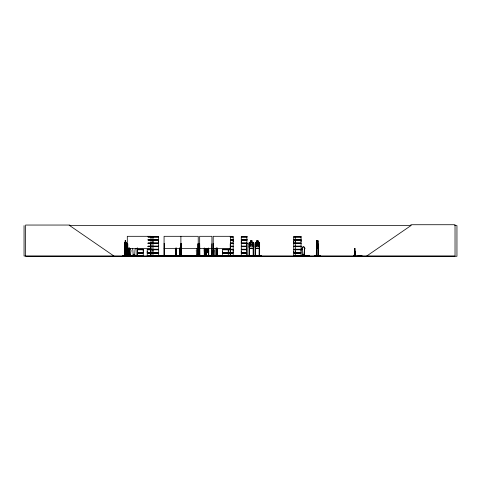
<?xml version="1.0" encoding="UTF-8"?>
<svg xmlns="http://www.w3.org/2000/svg" width="481" height="481" viewBox="0 0 481 481"><rect width="100%" height="100%" fill="white"/><g stroke="black" fill="none" stroke-linecap="round" stroke-linejoin="round"><path stroke-width="0.72" d="M143.248 251.202L143.248 249.789L137.392 249.819L137.458 251.322M158.616 252.609L147.234 252.609L147.24 251.202M152.964 251.202L152.964 249.789L152.964 252.609M152.964 241.558L152.964 240.151L152.964 242.965M158.61 241.558L158.61 240.151M222.553 252.609L222.553 249.789L233.195 249.789L233.189 252.609L222.553 252.609L222.559 251.202M228.277 251.202L228.277 249.789L228.277 252.609M233.189 251.202L233.189 249.789M233.189 241.558L233.189 240.151L230.327 240.151M241.294 252.609L241.294 251.202M241.294 242.965L241.294 241.558M293.729 252.609L293.729 249.789L301.058 249.789L301.052 252.609L293.729 252.609L293.735 251.202M293.729 242.965L293.729 240.151L301.058 240.151L301.052 242.965L293.729 242.965L293.735 241.558M295.328 252.609L295.328 251.202M295.328 242.965L295.328 241.558M301.052 251.202L301.052 249.789M301.052 241.558L301.052 240.151M249.266 255.778L240.825 255.952M355.032 255.549L355.182 251.611L355.206 255.567M206.108 255.976L206.229 253.072L206.012 255.76M304.395 249.519L304.106 255.423L304.437 249.519A1.533 1.383 -90 0 0 304.437 247.348A1.533 1.383 -90 0 0 302.477 247.348A1.533 1.383 -90 0 0 302.477 249.519L302.441 249.519A1.533 1.383 -90 0 1 302.441 247.348A1.533 1.383 -90 0 1 304.395 247.348A1.533 1.383 -90 0 1 304.395 249.519L304.437 249.519M130.616 255.549L130.832 251.611A1.022 1.022 0 0 0 130.616 250.006L130.363 248.455M214.147 255.549L214.364 251.611A1.022 1.022 0 0 0 214.147 250.006L213.895 248.455M206.547 250.409L206.523 250.691M354.587 248.899L354.647 250.006L354.677 248.647M354.359 255.14L354.774 254.966L354.22 254.876M354.653 254.96L354.551 251.611A1.022 0.445 -90 0 1 354.647 250.006M354.575 254.96L354.359 254.966M130.82 256.006L130.874 255.345L130.754 255.772M213.883 256.006L214.502 256.012M302.97 254.413L303.307 254.732M303.523 254.623L303.036 254.677L303.427 254.503M125.98 248.334L126.22 246.885L125.998 248.382M303.463 254.575L302.97 254.738L303.174 254.419M303.397 254.599L303.012 254.587L303.505 254.665M129.593 248.899L129.852 248.455M133.796 254.479L134.067 254.708L133.886 254.395M213.125 248.899L213.384 248.455M241.27 255.898L241.288 253.174L246.639 253.174M295.286 255.988L295.328 253.174M316.336 246.344L316.504 240.795L318.007 240.795L318.133 256.012L318.115 255.567M316.3 255.567L316.306 256.012L316.546 240.795M122.348 255.784L131.914 255.778M205.724 255.976L206.169 253.072L206.878 255.976M314.279 256.012L320.376 255.784L314.267 255.976M318.368 256.006L317.965 255.567M206.127 253.072L205.634 255.76M125.944 245.671L125.685 246.879L125.198 246.879L125.198 242.352M303.289 254.479L303.523 254.527M162.434 255.976L165.717 255.766M303.084 254.419L303.445 254.413M211.58 255.778L219.492 255.784M124.615 256.012L124.615 242.839L125.186 242.304M124.826 248.382L124.832 242.304M208.772 249.819L208.255 251.322L204.714 251.322L204.245 249.819M208.724 251.172L208.219 252.627L204.75 252.627M208.772 251.178L208.255 252.681L204.714 252.681L204.251 251.178L204.299 248.473M253.577 246.885L253.06 248.382L249.519 248.382L249.05 246.885L249.104 242.863L249.531 242.304L250.559 242.304L250.559 240.795L252.068 240.795L252.02 242.352L252.772 242.857L252.772 245.671L252.02 246.879L250.607 246.879L249.855 245.671L249.855 242.857L250.607 242.352L250.607 240.843L252.02 240.843M174.669 255.976L183.159 255.952M317.947 246.825L318.133 246.32M318.175 246.32L317.532 246.879M127.82 255.778L127.742 243.759L127.297 243.759L127.435 255.778M222.535 255.904L222.559 253.174L233.195 253.174L233.195 255.892L222.535 256.006M293.729 255.892L293.735 253.174L301.058 253.174L301.058 255.892L293.711 256.006M154.04 255.976L154.179 255.567M248.948 255.976L248.978 255.567M255.002 255.976L255.092 243.759L255.507 243.759L255.555 256.012M353.932 256L353.986 255.345L354.04 255.772L355.363 255.772L355.363 255.345M354.473 256L354.659 255.345M362.079 256L357.996 255.88M205.231 249.158L205.7 249.296L206.253 248.316M316.931 248.334L317.556 248.334L317.821 246.326L317.508 242.304L316.931 242.304L316.618 243.506L316.618 246.326L316.955 248.382L317.574 248.382M207.966 248.605L207.215 249.813L205.808 249.813L205.05 248.605M158.622 255.892L147.222 256.006M301.918 256.006L302.032 255.014L302.735 255.014M302.182 256L309.481 255.892M309.596 256L302.026 255.814L302.567 256.012M304.1 255.814L303.571 256.012L304.269 255.988L304.106 255.014M307.407 255.651L307.299 256.006M309.373 256.006L309.481 255.651L304.918 255.814M129.461 255.345L129.341 255.88L129.762 256M143.248 255.814L132.509 256.012L132.792 255.014L132.966 255.651M133.273 256L132.654 255.814M134.632 256L134.325 255.994L135.011 255.651L132.69 255.814M134.896 255.651L135.089 255.014L134.939 256.012L143.26 255.898L143.254 253.174L137.518 253.174M196.344 256L196.464 255.345L196.585 255.772M197.613 256.006L198.112 256.006L198.16 255.567M212.993 255.772C212.38 254.816 213.215 256.938 213.215 255.567M214.285 256L214.406 255.345L214.285 255.772M196.976 248.455L196.717 250.006A1.022 1.022 0 0 0 196.507 251.611L196.717 255.549L197.739 255.549L197.956 251.611A1.022 1.022 0 0 0 197.739 250.006L197.487 248.455M366.726 256.012L410.882 225.625L410.882 224.729L455.032 224.729L455.032 256.012L24.05 256.012L24.05 225.625M308.946 256.012L309.211 256.012M134.963 256.006L140.254 256.006M196.855 255.988L196.464 255.88L199.982 255.976M196.561 256.012L196.464 255.934M69.192 225.625L411.111 225.625M454.695 225.625L456.95 225.625L456.95 256.271L25.601 256.271L25.601 225.048L69.757 225.048L69.757 225.625L113.907 256.012M148.07 236.754L158.622 236.754M230.327 236.754L233.201 236.754M241.282 236.754L247.03 236.754M293.723 236.754L301.064 236.754M148.07 236.868L158.622 236.868L158.61 239.586M230.134 236.886L233.201 236.856L233.189 239.586L230.327 239.586M247.03 236.868L241.282 236.862L241.294 239.586M148.082 237.037L158.61 237.037M230.213 237.037L233.189 237.037M241.294 237.037L247.018 237.037M293.735 237.037L301.052 237.037M148.076 239.586L158.616 239.586M241.288 239.586L247.024 239.586M148.046 239.778L158.658 239.778M230.327 239.778L233.237 239.778M241.246 239.778L247.06 239.778M293.687 239.778L301.094 239.778M148.046 239.953L158.658 239.953M230.327 239.953L233.237 239.953M241.246 239.953L247.06 239.953M293.687 239.953L301.094 239.953M148.076 240.151L158.616 240.151L158.682 256.012M247.024 240.151L241.288 240.151L241.288 242.965L247.024 242.965M125.156 240.843L125.685 240.843M256.674 240.843L258.087 240.843L258.087 242.352L258.838 242.857L258.838 245.671L258.087 246.879L256.674 246.879L255.922 245.671L255.922 242.857L256.674 242.352L256.626 240.795L258.135 240.795L258.135 242.304L259.109 242.304L259.644 242.833L259.644 246.885L259.127 248.382L255.585 248.382L255.116 246.885L255.116 242.839L255.597 242.304L256.626 242.304M316.516 240.843L317.989 240.843M125.655 242.304L126.202 242.857L126.16 256.012M252.068 242.304L253.042 242.304L253.577 242.833L253.619 255.784M124.789 242.352L126.028 242.352M255.621 242.352L259.091 242.352M126.172 242.833L125.992 242.304M148.076 242.965L158.616 242.965M230.327 242.965L233.195 242.965L233.195 240.151M148.046 243.164L158.658 243.164M230.327 243.164L233.237 243.164M241.246 243.164L247.06 243.164M293.687 243.164L301.094 243.164M148.046 243.338L158.658 243.338M230.327 243.338L233.237 243.338M241.246 243.338L247.06 243.338M293.687 243.338L301.094 243.338M148.076 243.536L158.616 243.536M230.327 243.536L233.195 243.536L233.195 246.248L230.327 246.176M247.024 243.536L241.288 243.536L241.288 246.248M126.154 243.759L125.848 256.012M151.022 243.759L150.577 243.759L150.619 256.012M164.075 243.759L164.478 243.759L164.478 256.012L164.514 255.567M180.892 243.759L181.295 243.759L181.331 256.012M199.675 243.759L199.904 256.012M211.929 243.759L211.724 256.012M213.197 243.759L213.606 243.759L213.528 256.012M246.885 243.759L247.042 256.012M249.026 243.759L249.441 243.759L249.441 256.012M253.523 243.759L253.108 243.759L253.156 256.012M259.59 243.759L259.175 243.759L259.127 256.012M316.324 243.759L316.642 243.759L316.66 256.012M249.05 244.264L253.577 244.264M148.082 246.176L158.61 246.176M241.294 246.176L246.633 246.176M301.052 246.176L293.735 246.176L293.729 243.536L301.058 243.536L301.058 246.248L293.675 246.326L301.064 246.398M148.07 246.254L158.622 246.248M230.327 246.254L233.201 246.254M246.645 246.254L241.234 246.326L246.645 246.368M148.07 246.368L158.622 246.368M230.327 246.362L233.201 246.368M148.07 246.494L158.622 246.5M230.327 246.512L233.201 246.494L233.189 249.224L222.553 249.224M246.645 246.512L241.282 246.5L241.294 249.224M148.082 246.675L158.61 246.675M230.327 246.669L233.189 246.675M241.294 246.675L246.633 246.675M293.735 246.675L301.052 246.675M316.516 246.825L317.989 246.825M124.663 246.885L124.777 248.382L126.04 248.382M124.789 248.334L126.028 248.334M253.024 248.334L249.555 248.334L249.104 246.879M259.091 248.334L255.621 248.334L255.17 246.879M127.297 248.569L150.98 248.569M164.075 248.569L198.226 248.569M199.675 248.569L211.929 248.569M213.197 248.569L230.531 248.569M355.182 251.611A1.022 0.445 -90 0 0 355.092 250.006L355.026 248.767M137.518 249.224L143.254 249.224M147.234 249.224L158.616 249.224M241.288 249.224L246.639 249.224M137.476 249.423L143.29 249.423M147.198 249.423L158.658 249.423M222.511 249.423L233.237 249.423M241.246 249.423L246.675 249.423M293.687 249.423L301.094 249.423M137.476 249.597L143.29 249.597M147.198 249.597L158.658 249.597M222.511 249.597L233.237 249.597M241.246 249.597L246.675 249.597M293.687 249.597L301.094 249.597M158.616 249.789L147.234 249.789L147.234 252.609M246.639 249.789L241.288 249.789L241.288 252.609L246.639 252.609M137.518 252.609L143.254 252.609L143.254 249.789M137.476 252.802L143.29 252.802M147.198 252.802L158.658 252.802M222.511 252.802L233.237 252.802M241.246 252.802L246.675 252.802M293.687 252.802L301.094 252.802M137.476 252.976L143.29 252.976M147.198 252.976L158.658 252.976M222.511 252.976L233.237 252.976M241.246 252.976L246.675 252.976M293.687 252.976L301.094 252.976M158.616 253.174L147.234 253.174L147.234 255.892M303.385 254.311L303.385 255.651L303.433 254.311L302.753 254.311L302.735 255.651M213.402 254.876L213.871 254.876L213.871 255.772M354.244 255.092L354.786 255.104M354.605 255.345L355.417 255.345L355.417 255.88M302.723 255.423L302.441 249.519M133.345 255.525L134.367 255.525M305.718 255.525L306.734 255.525M354.587 255.549L355.092 255.549M124.423 255.567L124.789 255.567M125.83 255.567L126.196 255.567M127.249 255.567L127.784 255.567M128.535 255.567L128.86 255.567M129.449 255.567L129.774 255.567M137.091 255.567L137.392 255.567M316.288 255.567L316.678 255.567M151.659 255.784L150.463 256.012L150.529 255.567L261.496 255.633L261.496 256.012M202.26 255.76L204.172 255.76M204.684 255.694L208.261 255.694M232.287 255.982L229.052 255.982M249.489 255.694L253.06 255.694M255.555 255.694L259.127 255.694M358.375 255.688L359.054 255.688M147.24 255.814L158.61 255.814M196.464 255.772L199.976 255.778L196.729 255.982M222.559 255.814L233.189 255.814M293.735 255.814L301.052 255.814M314.267 255.784L320.376 255.784M133.363 256L132.792 255.814M259.704 255.982L259.638 255.567M150.691 255.982L150.679 255.567M181.187 255.982L181.181 243.759M211.971 255.976L211.929 236.309L199.675 236.309L199.657 256.012L199.693 255.567M253.523 242.857L253.024 242.352L249.555 242.352L249.104 242.863L248.99 256.012M354.924 248.455L355.092 248.899M206.782 248.316L207.347 249.296L207.786 249.158M362.163 256.006L354.022 256.006M316.552 246.879L316.354 246.326L316.51 246.879L316.955 246.879L316.913 248.382M206.337 254.521L206.277 253.072L206.788 255.76M317.959 240.795L318.175 242.304M206.295 253.072L206.529 255.976M213.125 255.549L212.915 251.611A1.022 1.022 0 0 1 213.125 250.006M129.593 255.549L129.383 251.611A1.022 1.022 0 0 1 129.593 250.006M354.75 255.345L354.75 255.88M354.491 254.876L354.425 255.772M354.287 254.876L354.22 255.772M318.326 256.012L318.32 243.759L318.007 243.759L317.983 256.012M317.556 246.825L317.532 248.382M316.534 255.567L316.534 256.012M316.492 243.759L316.516 256.012M304.653 255.814L304.653 255.014L303.944 255.014L303.944 255.651M304.491 255.014L304.491 255.651L302.194 255.651L302.194 255.014M302.802 254.311L302.802 255.651M295.322 236.868L295.328 239.586M295.322 240.151L295.322 242.965M295.322 243.536L295.322 246.248M295.322 246.512L295.328 249.224M295.322 249.789L295.322 252.609M260.6 255.633L260.6 256.012M259.59 242.857L259.542 256.012M259.223 255.567L259.223 256.012M255.459 255.567L255.459 256.012M255.14 255.567L255.14 256.012M253.475 255.567L253.475 256.012M253.06 255.567L253.06 256.012M249.489 255.567L249.489 256.012M247.096 255.567L247.096 256.012M246.885 236.309L246.885 256.012L246.861 255.567M245.424 255.567L245.406 256.012M245.292 255.567L245.292 256.012M245.226 255.567L245.202 256.012M245.16 255.567L245.13 256.012M245.033 255.567L244.997 256.012M243.085 255.694L243.085 256.012L243.049 255.567M242.887 255.567L242.953 256.012M242.857 255.567L242.821 256.012M230.844 255.633L230.844 256.012M230.567 255.567L230.627 256.012L230.646 243.759L230.237 243.759L230.207 256.012M230.351 243.759L230.417 256.012L230.531 236.309L213.197 236.309L213.197 256.012M230.315 255.567L230.315 256.012M228.277 253.174L228.283 255.892M217.328 255.567L217.352 256.012M217.22 248.082L217.256 256.012M217.159 248.082L217.208 256.012M217.063 248.082L217.051 256.012M216.36 248.082L216.372 256.012M216.264 248.082L216.216 256.012M216.203 248.082L216.149 256.012M216.107 248.082L216.095 256.012M213.636 255.567L213.636 256.012M213.492 243.759L213.462 256.012M213.311 243.759L213.36 256.012M212.572 255.633L212.572 256.012M211.7 255.567L211.604 256.012M208.724 248.082L208.772 256.012M208.676 255.567L208.676 256.012M208.309 248.082L208.357 256.012M208.261 255.567L208.261 256.012M207.966 248.557L207.966 249.964L207.215 251.172L205.808 251.172L205.05 249.964L205.05 248.557M207.215 248.557L207.215 249.964L205.808 249.964L205.808 248.557M204.635 248.082L204.684 256.012M204.587 255.567L204.587 256.012M204.221 248.082L204.269 256.012M204.172 255.567L204.172 256.012M199.855 255.567L199.855 256.012M198.845 255.633L198.845 256.012M198.34 256.012L198.34 243.759L197.938 243.759L197.95 256.012M198.262 256.012L198.226 236.309L164.075 236.309L164.075 256.012M198.046 243.759L198.016 256.012M197.463 255.772L197.463 254.876L196.994 254.876L196.994 255.772M181.559 255.567L181.559 256.012M181.523 248.184L181.445 256.012L181.409 248.184M181.121 248.184L181.072 256.012L181.006 243.759M180.892 236.309L180.904 256.012M179.876 255.567L179.876 256.012M179.834 248.082L179.756 256.012M179.702 255.567L179.69 256.012M179.539 255.567L179.539 256.012L179.473 248.082M179.395 248.082L179.353 256.012M176.335 255.567L176.335 256.012M176.293 248.082L176.256 256.012M176.214 248.082L176.148 256.012M175.938 248.082L175.938 256.012M175.854 248.082L175.854 256.012M175.812 255.567L175.812 256.012M164.37 243.759L164.4 256.012M164.255 255.567L164.298 256.012M164.189 243.759L164.189 256.012M158.586 255.567L158.586 256.012M158.219 255.567L158.267 256.012M158.171 256.012L158.171 255.694L154.593 255.694L154.593 256.012M154.545 255.567L154.545 256.012M152.97 236.868L152.964 239.586M152.964 243.536L152.97 246.248M152.97 246.512L152.964 249.224M152.964 253.174L152.97 255.892M151.677 255.633L151.629 256.012M151.064 256.012L150.98 236.309L127.297 236.309L127.297 256.012M150.92 255.567L150.926 256.012M150.781 255.633L150.781 256.012M138.053 255.567L138.053 256.012M138.005 255.567L138.023 256.012M137.867 255.567L137.939 256.012M137.752 255.567L137.782 256.012M137.356 248.082L137.362 256.012M137.289 248.082L137.277 256.012M137.205 256.012L137.199 248.082L137.091 256.012M134.289 255.651L134.289 254.311L133.586 254.311L133.586 255.651M130.339 255.772L130.339 254.876L129.876 254.876L129.876 255.772M129.738 248.082L129.75 256.012L129.245 256.012L129.756 256.006L129.642 248.082M129.581 248.082L129.629 256.012M129.485 248.082L129.479 256.012M128.83 255.567L128.83 256.012L128.824 248.082M128.728 248.082L128.674 256.012M128.571 248.082L128.571 256.012M127.699 243.759L127.705 256.012M126.052 255.567L126.076 256.012M125.998 256.012L125.703 240.795L125.138 240.795L125.156 242.352M124.765 256.012L124.753 243.759L124.429 256.012M124.645 255.567L124.669 256.012M135.462 248.43A1.533 1.533 0 0 1 135.011 249.519L134.692 255.423L133.165 255.423L132.846 249.519A1.533 1.533 0 0 1 132.395 248.43M125.83 246.314L125.379 244.907C124.723 250.264 124.717 239.063 125.373 244.234C126.244 240.518 125.138 245.49 125.83 246.314M316.745 242.809L317.153 244.595L316.763 246.326L317.292 244.943L317.767 246.356L317.412 244.607L317.827 242.863L317.28 244.276L316.745 242.809M258.7 246.314L258.183 246.32L257.383 244.907C256.818 247.186 254.954 246.735 257.064 244.576C255.068 242.845 256.848 241.943 257.359 244.234C257.93 242.063 259.734 242.52 257.69 244.582L258.7 246.314M307.81 255.814L307.81 255.814M301.064 236.862L293.723 236.868L293.735 239.586L301.058 239.586L301.058 236.868M125.601 241.095L125.288 241.6L125.601 241.095M251.767 241.095L250.86 241.095L250.86 241.6L251.767 241.6L251.767 241.095M257.834 241.095L256.926 241.095L256.926 241.6L257.834 241.6L257.834 241.095M125.685 242.857L125.198 242.857L125.198 245.671L125.685 245.671L125.685 242.857M252.02 242.857L250.607 242.857L250.607 245.671L252.02 245.671L252.02 242.857M258.087 242.857L256.674 242.857L256.674 245.671L258.087 245.671L258.087 242.857M317.508 243.506L316.931 243.506L316.931 246.326L317.508 246.326L317.508 243.506M301.064 246.494L293.723 246.494L293.735 249.224L301.058 249.224L301.058 246.512M317.406 247.583L317.033 248.082L317.406 247.583M242.695 256.012L242.677 255.567L242.658 256.012"/></g></svg>
